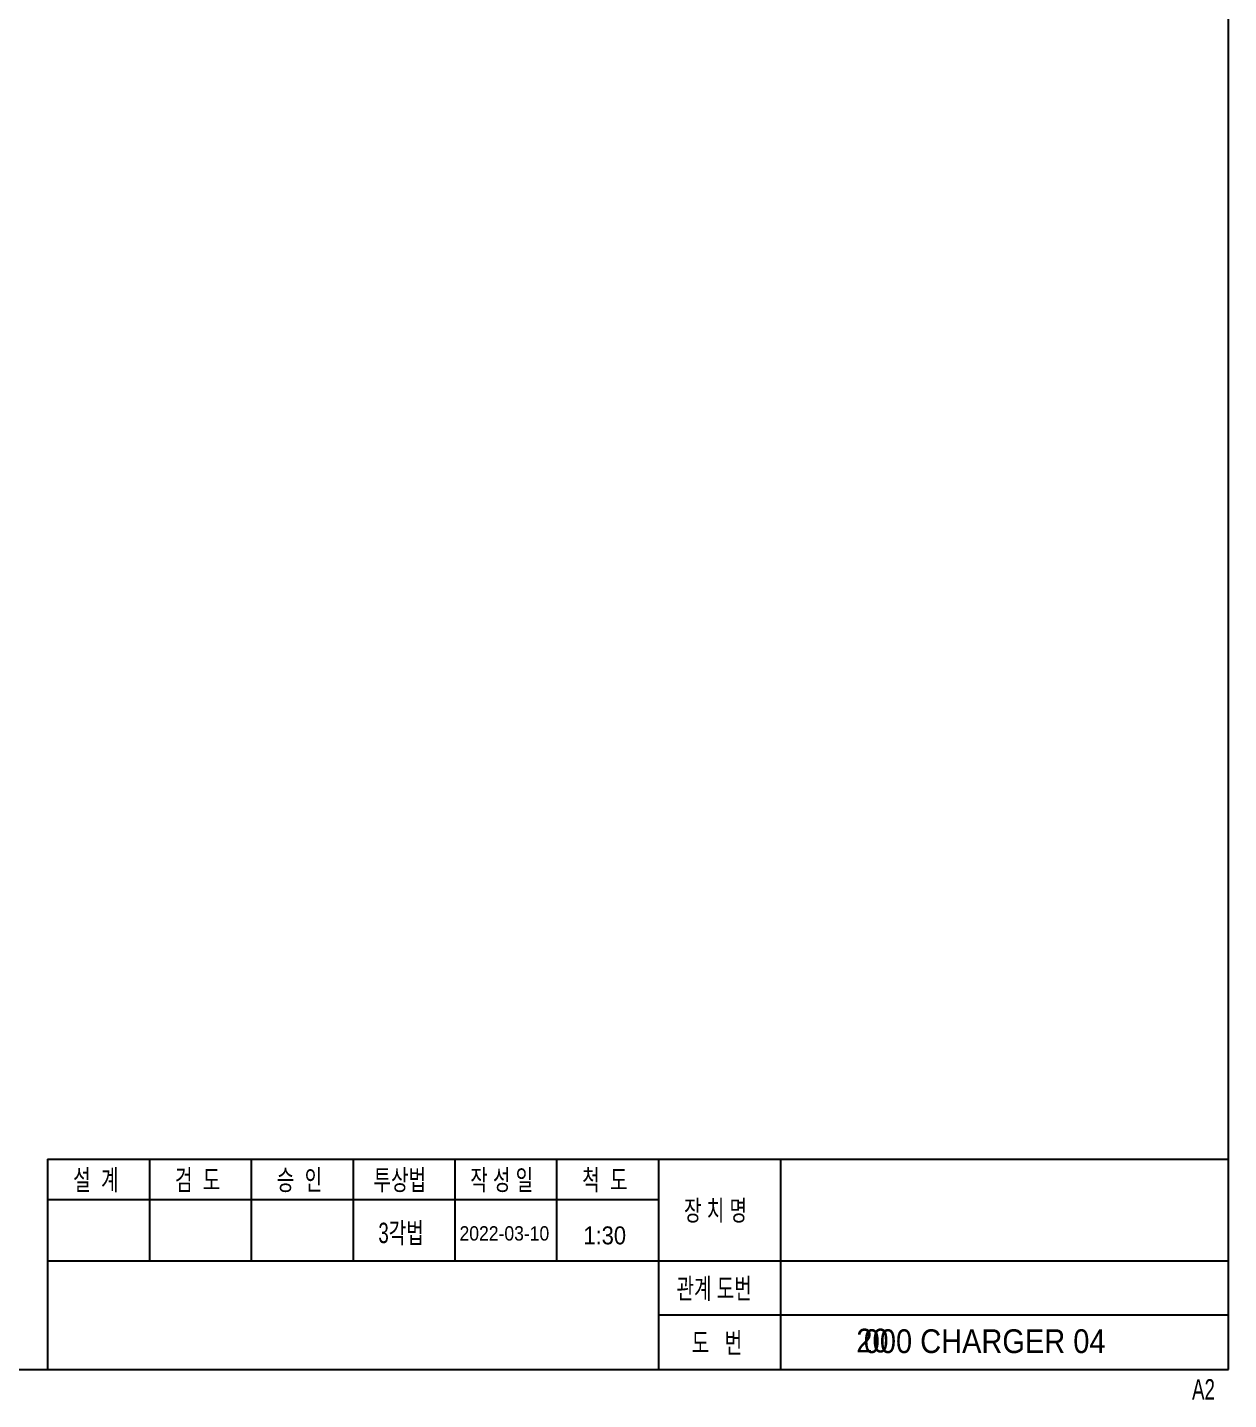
# Model space of a CAD drawing. Header units: millimetres. Extents: x 0 to 17520, y 0 to 12300.
# Drawn here: x 12211 to 17520, y 168 to 6234 of the extents above; entities that cross this region are included whole.
import ezdxf

# ---------------------------------------------------------------- set-up
doc = ezdxf.new("R2010")
doc.units = ezdxf.units.MM
doc.header["$LTSCALE"] = 30
doc.styles.add('SLDTEXTSTYLE0', font='GOTHIC.TTF', dxfattribs={"width": 0.68475, "bigfont": 'bigfont'})
doc.styles.add('SLDTEXTSTYLE3', font='GOTHIC.TTF', dxfattribs={"width": 0.68475})
doc.styles.add('SLDTEXTSTYLE5', font='GOTHIC.TTF', dxfattribs={"width": 0.913})

# ---------------------------------------------------------------- blocks, each defined once
blk = doc.blocks.new('SW_NOTE_0')
at = {"color": 0, "linetype": 'Continuous', "lineweight": 18, "insert": (96, 115), "char_height": 90, "attachment_point": 2, "style": 'SLDTEXTSTYLE0'}
blk.add_mtext('3각법', dxfattribs=at)
blk = doc.blocks.new('SW_NOTE_0_30')
at = {"color": 0, "linetype": 'Continuous', "lineweight": 18, "insert": (156.1, 115), "char_height": 90, "attachment_point": 2, "style": 'SLDTEXTSTYLE0'}
blk.add_mtext('관계 도번', dxfattribs=at)
blk = doc.blocks.new('SW_NOTE_0_31')
at = {"color": 0, "linetype": 'Continuous', "lineweight": 18, "insert": (109.7, 115), "char_height": 90, "attachment_point": 2, "style": 'SLDTEXTSTYLE0'}
blk.add_mtext('도   번', dxfattribs=at)
blk = doc.blocks.new('SW_NOTE_0_32')
at = {"color": 0, "linetype": 'Continuous', "lineweight": 18, "insert": (132.9, 115), "char_height": 90, "attachment_point": 2, "style": 'SLDTEXTSTYLE0'}
blk.add_mtext('장 치 명', dxfattribs=at)
blk = doc.blocks.new('SW_NOTE_0_33')
at = {"color": 0, "linetype": 'Continuous', "lineweight": 18, "insert": (97, 115), "char_height": 90, "attachment_point": 2, "style": 'SLDTEXTSTYLE0'}
blk.add_mtext('설  계', dxfattribs=at)
blk = doc.blocks.new('SW_NOTE_0_34')
at = {"color": 0, "linetype": 'Continuous', "lineweight": 18, "insert": (97, 115), "char_height": 90, "attachment_point": 2, "style": 'SLDTEXTSTYLE0'}
blk.add_mtext('검  도', dxfattribs=at)
blk = doc.blocks.new('SW_NOTE_0_35')
at = {"color": 0, "linetype": 'Continuous', "lineweight": 18, "insert": (97, 115), "char_height": 90, "attachment_point": 2, "style": 'SLDTEXTSTYLE0'}
blk.add_mtext('승  인', dxfattribs=at)
blk = doc.blocks.new('SW_NOTE_0_36')
at = {"color": 0, "linetype": 'Continuous', "lineweight": 18, "insert": (132.9, 115), "char_height": 90, "attachment_point": 2, "style": 'SLDTEXTSTYLE0'}
blk.add_mtext('작 성 일', dxfattribs=at)
blk = doc.blocks.new('SW_NOTE_0_37')
at = {"color": 0, "linetype": 'Continuous', "lineweight": 18, "insert": (97, 115), "char_height": 90, "attachment_point": 2, "style": 'SLDTEXTSTYLE0'}
blk.add_mtext('척  도', dxfattribs=at)
blk = doc.blocks.new('SW_NOTE_0_38')
at = {"color": 0, "linetype": 'Continuous', "lineweight": 18, "insert": (107.6, 115), "char_height": 90, "attachment_point": 2, "style": 'SLDTEXTSTYLE0'}
blk.add_mtext('투상법', dxfattribs=at)
blk = doc.blocks.new('SW_NOTE_0_39')
at = {"color": 0, "linetype": 'Continuous', "lineweight": 18, "insert": (54.8, 115), "char_height": 90, "attachment_point": 2, "style": 'SLDTEXTSTYLE3'}
blk.add_mtext('A2', dxfattribs=at)
blk = doc.blocks.new('블럭4')
for p, q in [((17520, 300), (17520, 12300)), ((12300, 1230), (17520, 1230)), ((12300, 1230), (12300, 300)), ((300, 300), (17520, 300))]:
    blk.add_line(p, q)
at = {"color": 102, "true_color": 0x00cc33}
for p, q in [((12750, 1230), (12750, 780)), ((13200, 1230), (13200, 780)), ((13650, 1230), (13650, 780)), ((14100, 1230), (14100, 780)), ((14550, 1230), (14550, 780)), ((15000, 1230), (15000, 300)), ((15540, 1230), (15540, 300)), ((15000, 1050), (12300, 1050)), ((17520, 780), (12300, 780)), ((17520, 540), (15000, 540))]:
    blk.add_line(p, q, dxfattribs=at)
at = {"color": 102, "linetype": 'Continuous', "lineweight": 18, "true_color": 0x00cc33}
for name, p in [('SW_NOTE_0_33', (12416.3, 1068.6)), ('SW_NOTE_0_34', (12866.3, 1068.6)), ('SW_NOTE_0_35', (13316.3, 1068.6)), ('SW_NOTE_0_38', (13749.2, 1068.6)), ('SW_NOTE_0_36', (14174.3, 1068.6)), ('SW_NOTE_0_37', (14666.3, 1068.6)), ('SW_NOTE_0_32', (15119.3, 933.6)), ('SW_NOTE_0', (13766.3, 834.3)), ('SW_NOTE_0_30', (15089.8, 588.6)), ('SW_NOTE_0_31', (15148.8, 348.6))]:
    blk.add_blockref(name, p, dxfattribs=at)
at = {"color": 7, "linetype": 'Continuous', "lineweight": 18}
blk.add_blockref('SW_NOTE_0_39', (17354.5, 142.6), dxfattribs=at)

msp = doc.modelspace()

# ---------------------------------------------------------------- block references
at = {"color": 7, "linetype": 'Continuous'}
msp.add_blockref('블럭4', (0, 0), dxfattribs=at)

# ---------------------------------------------------------------- texts
at = {"color": 102, "linetype": 'Continuous', "lineweight": 18, "true_color": 0x00cc33, "attachment_point": 2, "style": 'SLDTEXTSTYLE5'}
for s, insert, char_height in [('2022-03-10', (14319.049, 933.951), 63.5), ('1:30', (14762.592, 933.062), 79.375), ('20', (15946.012, 480.942), 105), ('000 CHARGER 04', (16441.905, 478.107), 105)]:
    msp.add_mtext(s, dxfattribs=dict(at, insert=insert, char_height=char_height))

doc.saveas('drawing.dxf')
